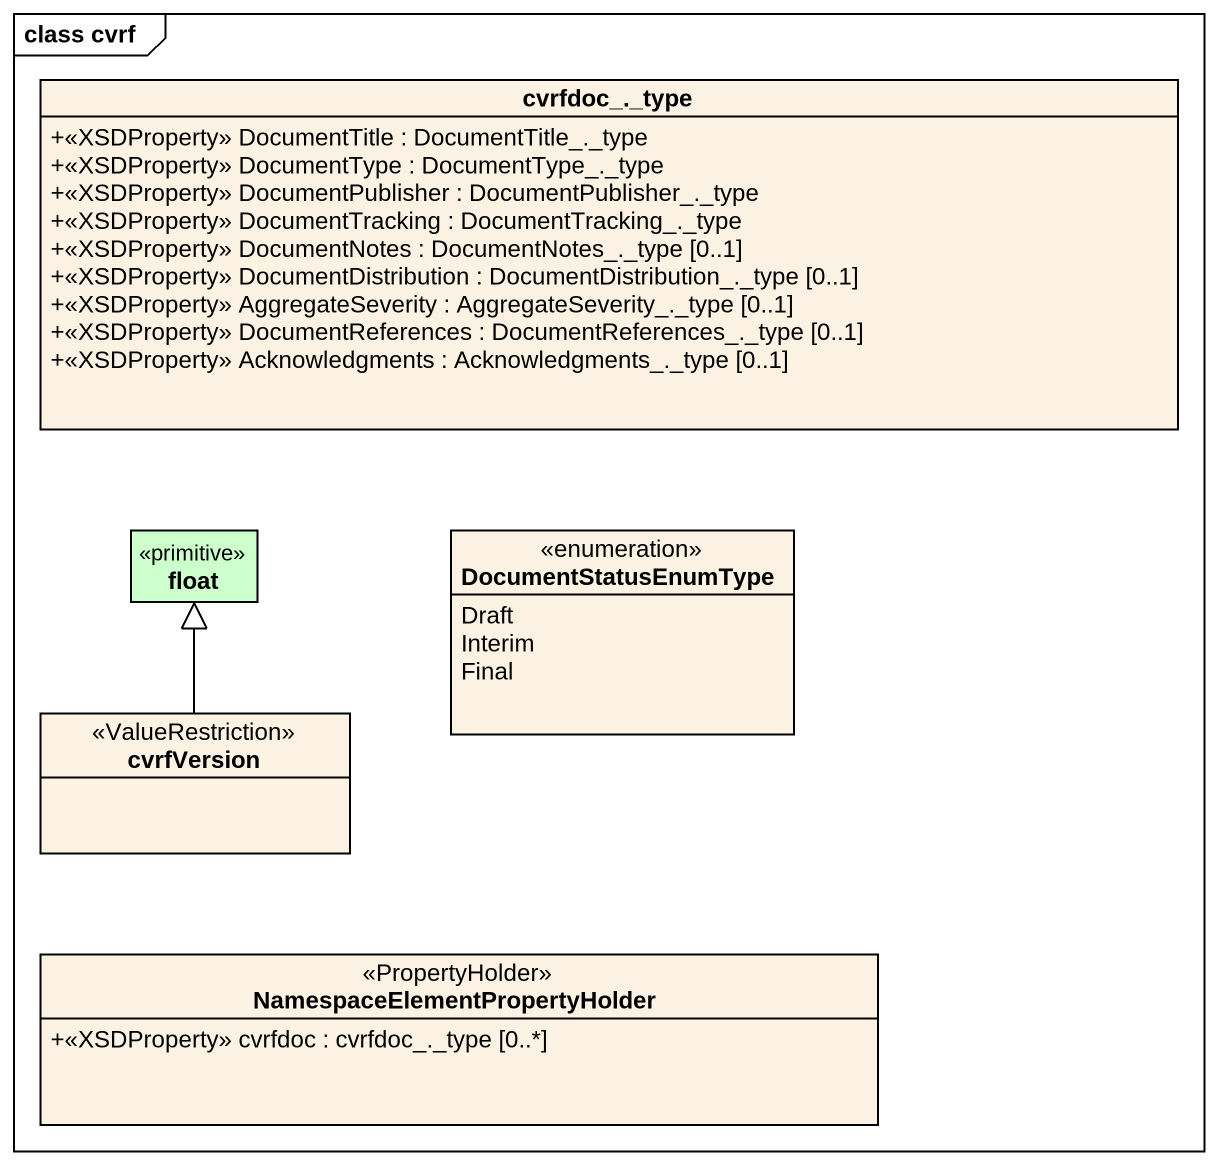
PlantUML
@startuml
mainframe class cvrf
hide circle
hide empty members
skinparam classAttributeIconSize 0
class "cvrfdoc_._type" as cvrfdoc_type {
  +<<XSDProperty>> DocumentTitle : DocumentTitle_._type
  +<<XSDProperty>> DocumentType : DocumentType_._type
  +<<XSDProperty>> DocumentPublisher : DocumentPublisher_._type
  +<<XSDProperty>> DocumentTracking : DocumentTracking_._type
  +<<XSDProperty>> DocumentNotes : DocumentNotes_._type [0..1]
  +<<XSDProperty>> DocumentDistribution : DocumentDistribution_._type [0..1]
  +<<XSDProperty>> AggregateSeverity : AggregateSeverity_._type [0..1]
  +<<XSDProperty>> DocumentReferences : DocumentReferences_._type [0..1]
  +<<XSDProperty>> Acknowledgments : Acknowledgments_._type [0..1]
}
class float <<primitive>> #CCFFCC
enum DocumentStatusEnumType {
  Draft
  Interim
  Final
}
class cvrfVersion <<ValueRestriction>>
class "NamespaceElementPropertyHolder" as NamespaceElementPropertyHold <<PropertyHolder>> {
  +<<XSDProperty>> cvrfdoc : cvrfdoc_._type [0..*]
}
cvrfVersion -up-|> float
@enduml
